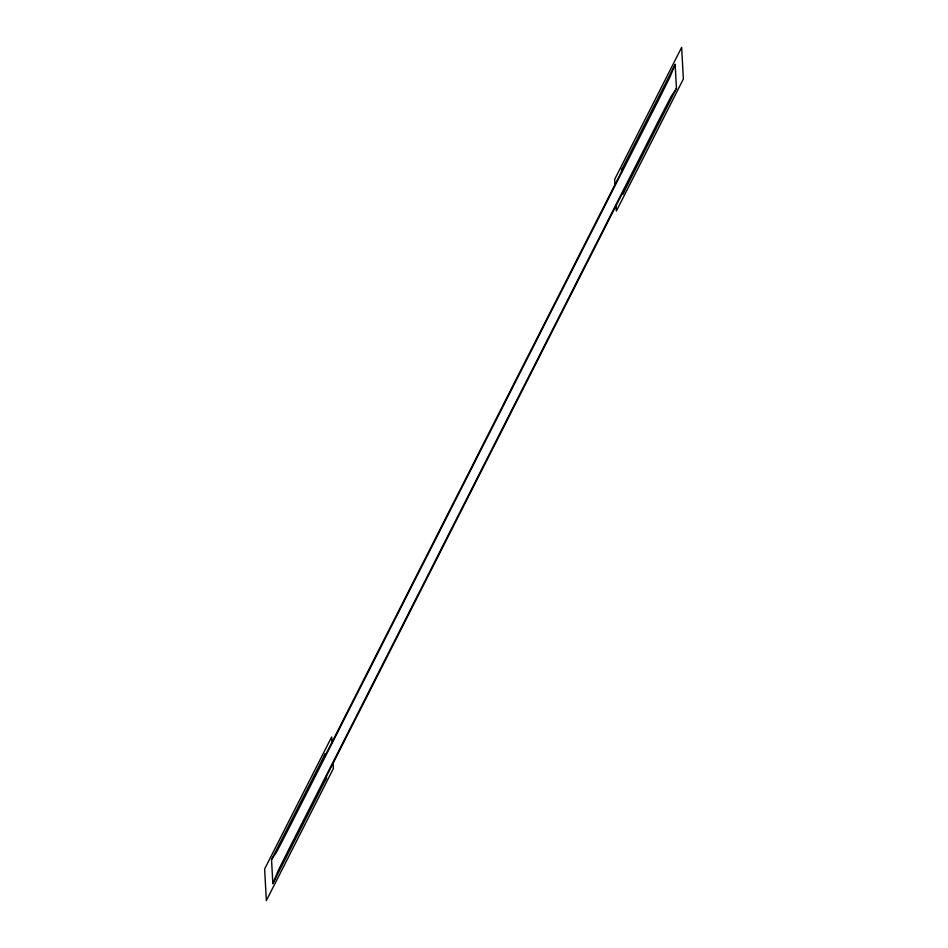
<?xml version="1.0" encoding="UTF-8"?>
<svg xmlns="http://www.w3.org/2000/svg" width="948" height="948" viewBox="0 0 948 948"><rect width="100%" height="100%" fill="white"/><g stroke="black" fill="none" stroke-linecap="round" stroke-linejoin="round"><path stroke-width="1.42" d="M325.259 755.746L325.164 753.956L321.656 762.536L625.206 164.466L621.533 170.036L621.639 171.825M325.164 753.956L271.543 859.587L272.846 883.595L278.048 870.88L290.135 846.647L658.884 120.135L671.006 96.66L676.457 88.413L675.154 64.405L621.533 170.036M675.154 64.405L669.952 77.12L657.865 101.353L289.116 827.865L276.994 851.34L271.543 859.587M622.741 192.254L622.836 194.044L626.344 185.464L322.794 783.534L326.468 777.964L326.361 776.175M272.846 883.595L326.468 777.964M622.836 194.044L676.457 88.413M331.978 742.616L331.658 736.952L264.634 868.996L266.352 900.6L333.364 768.555L333.068 762.844M614.944 185.133L614.636 179.445L681.648 47.4L683.366 79.004L616.342 211.048L616.034 205.361"/></g></svg>
